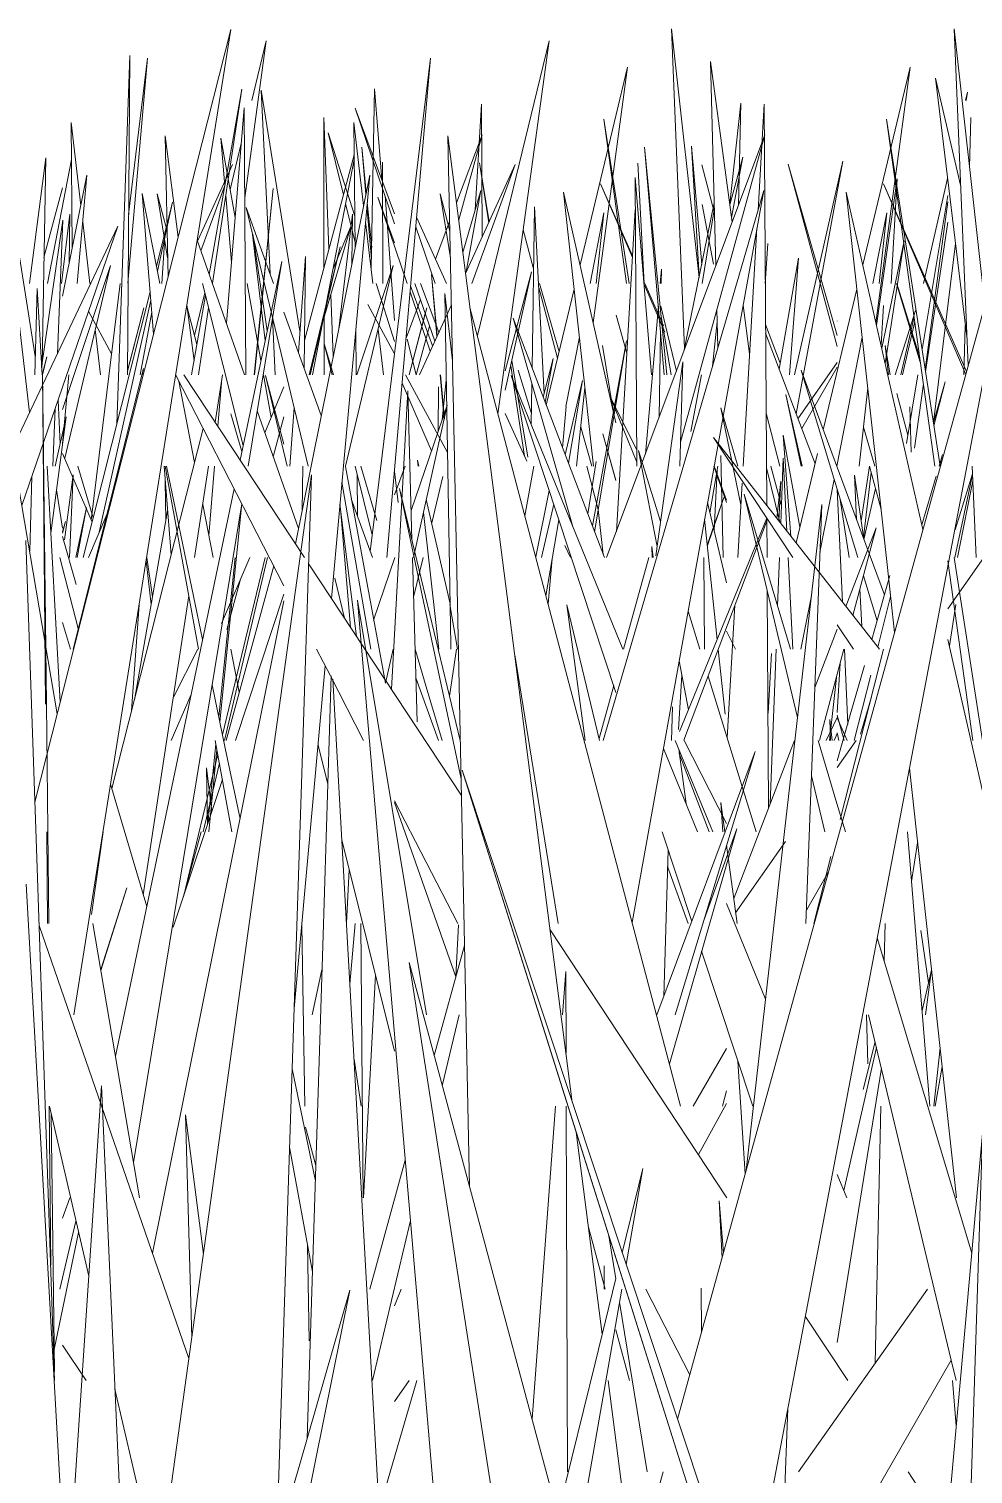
# Model space of a CAD drawing. Header units: millimetres. Extents: x -9575 to 27274, y -4387 to 11354.
# Drawn here: x -6782.2 to -6753.72, y 3072 to 3115.61 of the extents above; entities that cross this region are included whole.
import ezdxf

# ---------------------------------------------------------------- set-up
doc = ezdxf.new("R2010")
doc.units = ezdxf.units.MM
doc.layers.add('G-IMPT', color=8, linetype='Continuous', lineweight=9)

# ---------------------------------------------------------------- blocks, each defined once
blk = doc.blocks.new('Grass Array - 25_dwg-439225-North')
at = {"layer": 'G-IMPT'}
for p, q in [((-6779.547, 3103.684), (-6779.159, 3114.804)), ((-6779.231, 3105.172), (-6779.159, 3114.804)), ((-6761.479, 3108.465), (-6761.636, 3114.624)), ((-6760.989, 3109.775), (-6761.636, 3114.624)), ((-6774.919, 3108.214), (-6775.195, 3113.761)), ((-6774.023, 3106.488), (-6775.195, 3113.761)), ((-6771.775, 3113.802), (-6771.871, 3108.388)), ((-6771.775, 3113.802), (-6771.554, 3111.061)), ((-6771.554, 3111.061), (-6771.775, 3113.802)), ((-6754.856, 3114.119), (-6753.902, 3106.24)), ((-6754.856, 3114.119), (-6754.093, 3110.856)), ((-6754.093, 3110.856), (-6754.856, 3114.119)), ((-6776.244, 3106.734), (-6775.705, 3113.231)), ((-6775.658, 3105.172), (-6775.705, 3113.231)), ((-6773.299, 3108.405), (-6773.308, 3112.94)), ((-6773.148, 3108.97), (-6773.308, 3112.94)), ((-6771.168, 3109.727), (-6772.36, 3113.221)), ((-6771.168, 3110.027), (-6772.36, 3113.221)), ((-6753.825, 3111.433), (-6753.785, 3112.934)), ((-6772.369, 3109.956), (-6773.171, 3112.478)), ((-6772.711, 3110.6), (-6773.171, 3112.478)), ((-6775.979, 3109.922), (-6776.409, 3112.309)), ((-6776.287, 3110.872), (-6776.409, 3112.309)), ((-6782.181, 3107.931), (-6781.694, 3111.723)), ((-6781.804, 3105.475), (-6781.694, 3111.723)), ((-6771.52, 3107.931), (-6771.533, 3111.589)), ((-6768.331, 3109.757), (-6768.611, 3111.573)), ((-6768.318, 3109.787), (-6768.611, 3111.573)), ((-6763.827, 3111.557), (-6763.637, 3107.931)), ((-6759.106, 3105.172), (-6757.645, 3111.621)), ((-6759.056, 3103.993), (-6757.645, 3111.621)), ((-6761.519, 3110.049), (-6761.897, 3111.512)), ((-6776.091, 3108.574), (-6776.262, 3110.582)), ((-6772.362, 3109.176), (-6772.645, 3110.329)), ((-6771.673, 3110.531), (-6770.791, 3107.931)), ((-6771.673, 3110.531), (-6771.168, 3109.156)), ((-6771.168, 3106.815), (-6771.455, 3110.568)), ((-6767.021, 3105.372), (-6766.944, 3110.236)), ((-6766.661, 3104.599), (-6766.944, 3110.236)), ((-6762.429, 3105.922), (-6761.527, 3110.361)), ((-6769.606, 3107.931), (-6770.508, 3109.926)), ((-6763.909, 3110.154), (-6764.479, 3100.438)), ((-6761.886, 3107.931), (-6761.523, 3110.215)), ((-6775.074, 3106.205), (-6775.467, 3109.485)), ((-6775.012, 3106.502), (-6775.449, 3109.411)), ((-6769.944, 3107.931), (-6770.533, 3109.639)), ((-6756.473, 3105.976), (-6755.799, 3109.217)), ((-6756.368, 3105.51), (-6755.799, 3109.217)), ((-6754.915, 3103.731), (-6754.252, 3109.13)), ((-6758.988, 3108.696), (-6759.567, 3105.346)), ((-6759.567, 3105.346), (-6758.988, 3108.696)), ((-6758.988, 3108.696), (-6759.259, 3105.172)), ((-6769.888, 3106.34), (-6770.052, 3108.195)), ((-6769.891, 3106.335), (-6770.052, 3108.195)), ((-6767.83, 3104.71), (-6767.041, 3108.281)), ((-6767.83, 3105.291), (-6767.041, 3108.281)), ((-6775.201, 3105.6), (-6775.621, 3107.931)), ((-6771.168, 3106.177), (-6771.725, 3107.931)), ((-6770.703, 3107.673), (-6770.096, 3105.883)), ((-6770.688, 3107.853), (-6770.023, 3106.045)), ((-6769.959, 3106.185), (-6770.555, 3107.931)), ((-6769.835, 3106.457), (-6770.385, 3107.931)), ((-6773.017, 3105.739), (-6773.092, 3107.598)), ((-6763.134, 3107.246), (-6762.668, 3105.281)), ((-6760.459, 3105.808), (-6760.655, 3107.277)), ((-6774.768, 3105.172), (-6774.854, 3106.899)), ((-6773.293, 3105.172), (-6773.296, 3106.911)), ((-6764.163, 3105.827), (-6764.483, 3106.976)), ((-6763.125, 3106.93), (-6762.83, 3105.172)), ((-6761.415, 3105.996), (-6761.445, 3107.154)), ((-6757.815, 3106.793), (-6757.817, 3106.796)), ((-6757.815, 3106.794), (-6757.817, 3106.796)), ((-6758.487, 3102.486), (-6759.976, 3106.428)), ((-6753.993, 3105.172), (-6753.953, 3106.66)), ((-6770.514, 3105.172), (-6770.785, 3106.25)), ((-6770.517, 3105.172), (-6770.785, 3106.25)), ((-6765.204, 3100.615), (-6764.175, 3106.195)), ((-6765.136, 3100.437), (-6764.175, 3106.195)), ((-6767.246, 3102.712), (-6767.667, 3105.446)), ((-6767.151, 3102.684), (-6767.631, 3105.608)), ((-6776.502, 3103.617), (-6776.384, 3105.046)), ((-6774.891, 3103.88), (-6775.124, 3105.172)), ((-6769.672, 3103.823), (-6769.79, 3105.172)), ((-6769.668, 3103.842), (-6769.785, 3105.172)), ((-6769.734, 3103.805), (-6769.609, 3105.02)), ((-6769.849, 3104.805), (-6769.854, 3103.455)), ((-6767.048, 3103.669), (-6767.029, 3104.896)), ((-6758.9, 3102.413), (-6759.372, 3104.576)), ((-6758.879, 3102.413), (-6759.372, 3104.576)), ((-6781.262, 3103.076), (-6781.322, 3104.404)), ((-6766.104, 3102.97), (-6765.989, 3104.211)), ((-6763.864, 3102.534), (-6764.642, 3104.471)), ((-6763.866, 3102.905), (-6764.642, 3104.471)), ((-6755.625, 3104.21), (-6755.584, 3102.842)), ((-6767.181, 3102.568), (-6767.83, 3104.002)), ((-6759.548, 3102.413), (-6759.961, 3104.01)), ((-6764.491, 3101.988), (-6764.886, 3103.39)), ((-6764.491, 3101.98), (-6764.886, 3103.39)), ((-6780.291, 3100.725), (-6781.184, 3102.8)), ((-6776.775, 3100.319), (-6776.602, 3102.413)), ((-6765.09, 3102.553), (-6765.343, 3100.979)), ((-6761.655, 3101.008), (-6761.417, 3102.413)), ((-6761.153, 3101.321), (-6761.54, 3102.413)), ((-6761.153, 3101.389), (-6761.528, 3102.413)), ((-6761.332, 3102.739), (-6761.253, 3099.654)), ((-6759.502, 3101.217), (-6759.821, 3102.413)), ((-6757.096, 3100.768), (-6756.843, 3102.411)), ((-6761.53, 3100.48), (-6761.44, 3102.279)), ((-6759.552, 3100.729), (-6759.95, 3102.366)), ((-6754.257, 3100.49), (-6753.734, 3102.182)), ((-6766.913, 3099.681), (-6766.505, 3101.679)), ((-6761.728, 3101.314), (-6761.153, 3098.894)), ((-6766.031, 3100.024), (-6765.863, 3099.654)), ((-6778.473, 3098.467), (-6778.638, 3099.654)), ((-6766.538, 3098.261), (-6766.413, 3099.619)), ((-6760.887, 3096.895), (-6761.153, 3097.433)), ((-6757.726, 3096.472), (-6757.815, 3094.978)), ((-6757.612, 3094.136), (-6757.815, 3094.9))]:
    blk.add_line(p, q, dxfattribs=at)
blk = doc.blocks.new('Grass Array - 25_dwg-V17-North')
at = {"layer": 'G-IMPT'}
for p in [(-6769.918, 3106.679), (-6769.921, 3106.687)]:
    blk.add_line(p, (-6770.052, 3108.195), dxfattribs=at)
blk = doc.blocks.new('Grass Array - Grass Array-440235-North')
for name in ['Grass Array - 25_dwg-439225-North', 'Grass Array - 25_dwg-V17-North']:
    blk.add_blockref(name, (0, 0))
blk = doc.blocks.new('Grass Array - 25_dwg-V28-North')
at = {"layer": 'G-IMPT'}
for p, q in [((-6775.408, 3105.172), (-6775.197, 3107.226)), ((-6775.393, 3105.172), (-6775.191, 3107.18)), ((-6770.733, 3105.172), (-6770.244, 3107.02)), ((-6770.729, 3105.172), (-6770.244, 3107.019))]:
    blk.add_line(p, q, dxfattribs=at)
blk = doc.blocks.new('Grass Array - 25_dwg-V32-North')
at = {"layer": 'G-IMPT'}
for p, q in [((-6775.055, 3108.592), (-6774.829, 3110.79)), ((-6775.051, 3108.579), (-6774.829, 3110.79)), ((-6775.408, 3105.172), (-6775.124, 3107.931)), ((-6775.393, 3105.172), (-6775.116, 3107.931)), ((-6770.733, 3105.172), (-6770.199, 3107.189)), ((-6770.729, 3105.172), (-6770.199, 3107.189))]:
    blk.add_line(p, q, dxfattribs=at)
blk = doc.blocks.new('Grass Array - 25_dwg-V36-North')
at = {"layer": 'G-IMPT'}
for p, q in [((-6775.055, 3108.592), (-6774.829, 3110.79)), ((-6775.051, 3108.579), (-6774.829, 3110.79)), ((-6775.408, 3105.172), (-6775.124, 3107.931)), ((-6775.393, 3105.172), (-6775.116, 3107.931)), ((-6770.733, 3105.172), (-6770.199, 3107.189)), ((-6770.729, 3105.172), (-6770.199, 3107.189)), ((-6761.736, 3100.03), (-6761.236, 3101.467)), ((-6761.735, 3100.017), (-6761.236, 3101.467))]:
    blk.add_line(p, q, dxfattribs=at)
blk = doc.blocks.new('Grass Array - Grass Array-440908-North')
for name in ['Grass Array - 25_dwg-V32-North', 'Grass Array - 25_dwg-V36-North', 'Grass Array - 25_dwg-V36-North', 'Grass Array - 25_dwg-V28-North']:
    blk.add_blockref(name, (0, 0))
blk = doc.blocks.new('Grass Array - 25_dwg-V38-North')
at = {"layer": 'G-IMPT'}
for p in [(-6779.231, 3105.281), (-6779.23, 3105.295)]:
    blk.add_line(p, (-6778.729, 3107.189), dxfattribs=at)
blk = doc.blocks.new('Grass Array - 25_dwg-V42-North')
at = {"layer": 'G-IMPT'}
for p, q in [((-6762.421, 3105.962), (-6762.82, 3115.61)), ((-6761.985, 3108.106), (-6762.82, 3115.61)), ((-6775.689, 3110.514), (-6775.041, 3115.249)), ((-6775.479, 3113.449), (-6775.041, 3115.249)), ((-6779.211, 3107.936), (-6778.621, 3114.73)), ((-6779.195, 3110.007), (-6778.621, 3114.73)), ((-6764.144, 3114.454), (-6765.575, 3108.493)), ((-6765.575, 3108.493), (-6764.144, 3114.454)), ((-6764.144, 3114.454), (-6765.178, 3106.743)), ((-6768.736, 3110.144), (-6768.55, 3113.334)), ((-6768.525, 3109.333), (-6768.55, 3113.334)), ((-6760.724, 3113.373), (-6761.052, 3110.328)), ((-6760.724, 3113.373), (-6760.798, 3110.284)), ((-6753.951, 3113.449), (-6753.892, 3113.705)), ((-6753.93, 3113.449), (-6753.892, 3113.705)), ((-6764.093, 3107.931), (-6764.857, 3112.884)), ((-6764.169, 3107.931), (-6764.857, 3112.884)), ((-6780.925, 3112.783), (-6780.891, 3109.001)), ((-6780.925, 3112.783), (-6780.633, 3110.279)), ((-6769.301, 3110.358), (-6768.532, 3112.416)), ((-6769.236, 3109.85), (-6768.532, 3112.416)), ((-6778.004, 3108.116), (-6778.092, 3112.385)), ((-6777.698, 3109.324), (-6778.092, 3112.385)), ((-6776.132, 3110.767), (-6775.795, 3112.153)), ((-6772.023, 3110.676), (-6772.157, 3112.037)), ((-6772.035, 3110.62), (-6772.157, 3112.037)), ((-6761.977, 3108.147), (-6762.209, 3112.067)), ((-6761.904, 3108.505), (-6762.209, 3112.067)), ((-6781.639, 3107.931), (-6780.915, 3111.67)), ((-6761.059, 3110.302), (-6760.664, 3111.737)), ((-6761.008, 3109.923), (-6760.664, 3111.737)), ((-6781.184, 3107.545), (-6780.448, 3111.199)), ((-6780.744, 3107.931), (-6780.448, 3111.199)), ((-6777.111, 3109.208), (-6776.058, 3111.519)), ((-6781.747, 3108.711), (-6781.184, 3110.814)), ((-6777.009, 3108.916), (-6776.288, 3110.889)), ((-6769.109, 3108.865), (-6768.563, 3110.738)), ((-6769.006, 3108.277), (-6768.563, 3110.738)), ((-6765.167, 3102.413), (-6766.074, 3110.688)), ((-6764.491, 3103.722), (-6766.074, 3110.688)), ((-6763.993, 3108.712), (-6764.953, 3110.934)), ((-6763.991, 3108.762), (-6764.953, 3110.934)), ((-6756.628, 3106.657), (-6756.012, 3111.083)), ((-6756.192, 3107.931), (-6756.012, 3111.083)), ((-6755.215, 3107.931), (-6754.49, 3111.094)), ((-6778.016, 3108.703), (-6778.329, 3110.634)), ((-6778.033, 3109.51), (-6778.329, 3110.634)), ((-6771.866, 3108.668), (-6772.003, 3110.258)), ((-6771.86, 3109.012), (-6771.993, 3110.369)), ((-6761.552, 3108.515), (-6761.895, 3110.314)), ((-6755.255, 3105.939), (-6754.477, 3110.583)), ((-6755.161, 3105.328), (-6754.477, 3110.39)), ((-6781.219, 3107.931), (-6780.97, 3110.02)), ((-6780.986, 3108.525), (-6780.97, 3110.02)), ((-6769.936, 3108.66), (-6769.509, 3109.801)), ((-6765.274, 3107.931), (-6764.855, 3110.061)), ((-6765.086, 3107.931), (-6764.855, 3110.061)), ((-6780.576, 3109.787), (-6780.36, 3107.931)), ((-6766.974, 3108.368), (-6767.291, 3109.549)), ((-6755.151, 3105.261), (-6754.477, 3109.778)), ((-6759.986, 3107.931), (-6759.912, 3109.137)), ((-6781.184, 3104.125), (-6779.739, 3108.473)), ((-6781.121, 3102.654), (-6779.739, 3108.473)), ((-6780.078, 3102.75), (-6779.448, 3107.931)), ((-6777.203, 3106.362), (-6776.891, 3107.646)), ((-6766.251, 3105.677), (-6766.822, 3107.802)), ((-6766.205, 3105.869), (-6766.794, 3107.931)), ((-6765.752, 3107.755), (-6766.593, 3104.251)), ((-6766.593, 3104.251), (-6765.752, 3107.755)), ((-6763.021, 3106.46), (-6763.634, 3107.88)), ((-6763.057, 3106.654), (-6763.623, 3107.931)), ((-6755.319, 3105.558), (-6756.029, 3107.931)), ((-6755.328, 3105.689), (-6756.021, 3107.931)), ((-6779.231, 3105.281), (-6778.729, 3107.189)), ((-6779.23, 3105.295), (-6778.729, 3107.189)), ((-6777.218, 3105.59), (-6777.435, 3107.279)), ((-6777.13, 3106.085), (-6777.425, 3107.204)), ((-6770.824, 3106.282), (-6770.389, 3107.446)), ((-6756.421, 3107.265), (-6756.496, 3106.077)), ((-6756.496, 3106.077), (-6756.421, 3107.265)), ((-6779.706, 3105.805), (-6780.4, 3107.092)), ((-6761.435, 3106.771), (-6761.58, 3105.433)), ((-6756.071, 3105.172), (-6755.459, 3107.11)), ((-6755.894, 3105.172), (-6755.5, 3106.926)), ((-6755.847, 3105.172), (-6755.479, 3106.778)), ((-6780.198, 3106.541), (-6780.038, 3105.172)), ((-6770.519, 3105.172), (-6770.115, 3106.643)), ((-6766.005, 3104.211), (-6765.593, 3106.307)), ((-6759.537, 3105.522), (-6759.978, 3106.692)), ((-6764.576, 3104.096), (-6764.9, 3106.06)), ((-6759.002, 3103.848), (-6757.815, 3105.548)), ((-6781.184, 3103.084), (-6780.994, 3105.172)), ((-6767.043, 3104.009), (-6767.437, 3105.308)), ((-6762.237, 3103.46), (-6761.911, 3105.172)), ((-6758.888, 3103.548), (-6757.815, 3105.405)), ((-6755.731, 3103.102), (-6755.384, 3105.172)), ((-6765.682, 3102.413), (-6765.426, 3104.78)), ((-6755.689, 3103.352), (-6756.021, 3104.606)), ((-6755.481, 3102.959), (-6755.219, 3104.902)), ((-6765.216, 3102.413), (-6765.554, 3103.595)), ((-6780.722, 3102.413), (-6780.259, 3100.854)), ((-6780.078, 3102.75), (-6780.317, 3100.786)), ((-6765.024, 3101.108), (-6765.374, 3102.413)), ((-6778.066, 3100.776), (-6778.087, 3101.967)), ((-6757.022, 3100.261), (-6756.794, 3102.226)), ((-6757.011, 3100.201), (-6756.664, 3101.745)), ((-6764.875, 3099.754), (-6765.024, 3101.11)), ((-6778.665, 3099.563), (-6778.514, 3098.237)), ((-6757.815, 3094.822), (-6757.512, 3094.136))]:
    blk.add_line(p, q, dxfattribs=at)
blk = doc.blocks.new('Grass Array - Grass Array-V47-North')
for name in ['Grass Array - 25_dwg-V42-North', 'Grass Array - 25_dwg-V38-North', 'Grass Array - 25_dwg-V38-North', 'Grass Array - 25_dwg-V38-North']:
    blk.add_blockref(name, (0, 0))
blk = doc.blocks.new('Grass Array - 25_dwg-V49-North')
at = {"layer": 'G-IMPT'}
for p, q in [((-6782.02, 3092.277), (-6776.111, 3115.587)), ((-6778.046, 3103.442), (-6776.111, 3115.587)), ((-6753.869, 3105.442), (-6754.29, 3115.61)), ((-6753.436, 3107.931), (-6754.29, 3115.61)), ((-6768.673, 3106.362), (-6766.511, 3115.249)), ((-6768.051, 3103.999), (-6766.511, 3115.249)), ((-6771.548, 3102.75), (-6770.09, 3114.73)), ((-6771.4, 3099.654), (-6770.09, 3114.73)), ((-6783.396, 3114.471), (-6782.179, 3104.03)), ((-6783.396, 3114.471), (-6782.008, 3105.73)), ((-6755.614, 3114.454), (-6757.045, 3108.493)), ((-6757.045, 3108.493), (-6755.614, 3114.454)), ((-6755.614, 3114.454), (-6756.648, 3106.743)), ((-6776.758, 3108.2), (-6775.773, 3113.79)), ((-6776.666, 3107.937), (-6775.773, 3113.79)), ((-6760.206, 3110.144), (-6760.02, 3113.334)), ((-6759.943, 3101.227), (-6760.02, 3113.334)), ((-6754.712, 3102.413), (-6756.327, 3112.884)), ((-6754.873, 3102.413), (-6756.327, 3112.884)), ((-6772.395, 3112.783), (-6772.361, 3109.001)), ((-6772.395, 3112.783), (-6772.103, 3110.279)), ((-6764.772, 3099.654), (-6760.002, 3112.416)), ((-6762.545, 3103.144), (-6760.002, 3112.416)), ((-6768.91, 3080.677), (-6769.562, 3112.385)), ((-6768.095, 3100.985), (-6769.562, 3112.385)), ((-6762.952, 3105.172), (-6763.627, 3112.037)), ((-6763.034, 3105.172), (-6763.627, 3112.037)), ((-6773.887, 3106.208), (-6772.386, 3111.813)), ((-6773.644, 3105.172), (-6772.385, 3111.67)), ((-6762.633, 3073.653), (-6752.134, 3111.737)), ((-6754.308, 3100.295), (-6752.134, 3111.737)), ((-6774.16, 3100.067), (-6771.918, 3111.199)), ((-6773.076, 3098.425), (-6771.918, 3111.199)), ((-6769.027, 3108.229), (-6767.528, 3111.519)), ((-6768.839, 3107.931), (-6767.528, 3111.519)), ((-6763.422, 3105.172), (-6763.915, 3111.124)), ((-6763.863, 3102.413), (-6763.915, 3111.124)), ((-6757.815, 3106.362), (-6759.293, 3111.529)), ((-6757.815, 3106.029), (-6759.293, 3111.529)), ((-6775.408, 3105.172), (-6774.829, 3110.79)), ((-6775.393, 3105.172), (-6774.829, 3110.79)), ((-6764.005, 3088.649), (-6760.033, 3110.738)), ((-6763.247, 3099.712), (-6760.033, 3110.738)), ((-6756.311, 3099.446), (-6757.543, 3110.688)), ((-6755.23, 3100.504), (-6757.543, 3110.688)), ((-6753.94, 3105.184), (-6756.423, 3110.934)), ((-6753.915, 3105.274), (-6756.423, 3110.934)), ((-6778.441, 3106.395), (-6778.78, 3110.645)), ((-6778.253, 3107.931), (-6778.78, 3110.645)), ((-6778.352, 3108.44), (-6777.864, 3110.382)), ((-6778.326, 3108.304), (-6777.864, 3110.382)), ((-6769.486, 3108.703), (-6769.799, 3110.634)), ((-6769.503, 3109.51), (-6769.799, 3110.634)), ((-6781.817, 3105.39), (-6781.177, 3109.839)), ((-6781.34, 3105.807), (-6781.177, 3109.839)), ((-6773.776, 3102.413), (-6775.643, 3110.224)), ((-6774.817, 3107.931), (-6775.643, 3110.224)), ((-6772.852, 3106.563), (-6772.44, 3110.02)), ((-6772.456, 3108.525), (-6772.44, 3110.02)), ((-6756.744, 3107.931), (-6756.325, 3110.061)), ((-6756.555, 3107.931), (-6756.325, 3110.061)), ((-6782.771, 3102.777), (-6779.519, 3109.662)), ((-6782.41, 3101.23), (-6779.519, 3109.662)), ((-6773.327, 3106.807), (-6772.486, 3109.648)), ((-6773.029, 3108.345), (-6772.486, 3109.648)), ((-6772.046, 3109.787), (-6771.83, 3107.931)), ((-6760.657, 3102.413), (-6760.238, 3109.598)), ((-6778.192, 3107.931), (-6778.105, 3109.163)), ((-6775.696, 3105.172), (-6777.122, 3109.239)), ((-6773.743, 3105.172), (-6772.812, 3109.031)), ((-6773.715, 3105.172), (-6772.812, 3109.031)), ((-6775.829, 3102.597), (-6774.575, 3108.593)), ((-6775.591, 3102.413), (-6774.575, 3108.593)), ((-6774.071, 3105.859), (-6773.854, 3108.739)), ((-6773.898, 3105.381), (-6773.854, 3108.739)), ((-6772.648, 3102.413), (-6771.209, 3108.473)), ((-6772.306, 3105.172), (-6771.209, 3108.473)), ((-6763.153, 3107.931), (-6763.115, 3108.357)), ((-6763.123, 3107.931), (-6763.115, 3108.357)), ((-6781.95, 3107.781), (-6782.024, 3105.172)), ((-6781.95, 3107.781), (-6781.804, 3105.172)), ((-6780.56, 3099.654), (-6778.543, 3107.679)), ((-6775.737, 3103.035), (-6776.962, 3107.931)), ((-6769.471, 3097.012), (-6769.654, 3107.623)), ((-6769.422, 3105.589), (-6769.654, 3107.623)), ((-6757.222, 3107.755), (-6758.24, 3103.512)), ((-6758.24, 3103.512), (-6757.222, 3107.755)), ((-6780.078, 3100.422), (-6778.523, 3107.42)), ((-6777.291, 3105.172), (-6776.87, 3107.563)), ((-6777.088, 3105.172), (-6776.779, 3107.197)), ((-6771.176, 3105.805), (-6771.976, 3107.29)), ((-6770.733, 3105.172), (-6770.199, 3107.189)), ((-6770.729, 3105.172), (-6770.199, 3107.189)), ((-6770.42, 3105.172), (-6769.457, 3107.286)), ((-6762.543, 3083.1), (-6768.895, 3107.204)), ((-6763.605, 3102.775), (-6763.213, 3107.246)), ((-6778.843, 3105.172), (-6778.494, 3107.06)), ((-6773.38, 3103.941), (-6774.506, 3107.066)), ((-6765.804, 3100.62), (-6767.596, 3106.877)), ((-6764.837, 3099.654), (-6767.596, 3106.877)), ((-6772.338, 3106.563), (-6772.326, 3105.172)), ((-6771.668, 3106.541), (-6771.508, 3105.172)), ((-6763.192, 3103.88), (-6763.147, 3106.487)), ((-6757.829, 3102.413), (-6757.063, 3106.307)), ((-6773.289, 3106.106), (-6773.054, 3105.172)), ((-6773.289, 3106.106), (-6773.011, 3105.172)), ((-6756.223, 3105.172), (-6756.37, 3106.06)), ((-6756.272, 3105.172), (-6756.37, 3106.06)), ((-6781.799, 3105.172), (-6781.664, 3105.712)), ((-6781.786, 3105.172), (-6781.664, 3105.712)), ((-6766.687, 3104.497), (-6766.389, 3105.664)), ((-6766.626, 3104.338), (-6766.389, 3105.664)), ((-6763.292, 3099.712), (-6762.472, 3105.56)), ((-6762.567, 3102.413), (-6762.472, 3105.56)), ((-6781.699, 3095.231), (-6781.791, 3105.256)), ((-6781.672, 3095.231), (-6781.791, 3105.256)), ((-6780.867, 3096.895), (-6778.748, 3105.365)), ((-6778.788, 3105.172), (-6778.748, 3105.365)), ((-6774.506, 3098.807), (-6777.772, 3105.161)), ((-6773.887, 3099.654), (-6777.528, 3105.172)), ((-6776.582, 3103.738), (-6776.364, 3105.172)), ((-6774.407, 3102.413), (-6775.065, 3105.148)), ((-6774.506, 3103.076), (-6775.065, 3105.148)), ((-6769.571, 3102.824), (-6770.836, 3105.172)), ((-6767.654, 3105.155), (-6764.491, 3095.589)), ((-6767.654, 3105.155), (-6764.285, 3096.895)), ((-6764.285, 3096.895), (-6767.654, 3105.155)), ((-6766.023, 3102.759), (-6765.505, 3105.004)), ((-6765.926, 3102.506), (-6765.505, 3105.004)), ((-6756.392, 3098.532), (-6758.907, 3105.308)), ((-6757.191, 3099.654), (-6758.907, 3105.308)), ((-6777.203, 3102.524), (-6777.681, 3104.983)), ((-6775.082, 3103.423), (-6774.506, 3104.805)), ((-6770.769, 3104.691), (-6771.266, 3095.682)), ((-6770.051, 3102.882), (-6770.942, 3104.923)), ((-6770.769, 3104.691), (-6770.644, 3100.187)), ((-6757.152, 3102.413), (-6756.896, 3104.78)), ((-6754.915, 3103.73), (-6754.564, 3104.963)), ((-6754.9, 3103.637), (-6754.564, 3104.963)), ((-6782.962, 3104.478), (-6781.343, 3094.944)), ((-6781.477, 3102.413), (-6781.406, 3104.158)), ((-6774.33, 3102.413), (-6774.197, 3104.174)), ((-6770.669, 3101.08), (-6769.579, 3104.256)), ((-6770.603, 3099.654), (-6769.579, 3104.256)), ((-6760.725, 3101.248), (-6761.326, 3104.176)), ((-6760.819, 3102.413), (-6761.326, 3104.176)), ((-6781.539, 3100.398), (-6781.08, 3103.904)), ((-6781.408, 3102.413), (-6781.08, 3103.904)), ((-6775.773, 3102.862), (-6776.109, 3103.992)), ((-6774.067, 3100.529), (-6775.315, 3104.089)), ((-6774.828, 3102.698), (-6774.506, 3103.9)), ((-6778.046, 3103.442), (-6780.849, 3085.859)), ((-6779.699, 3092.686), (-6776.943, 3103.548)), ((-6759.155, 3099.654), (-6761.551, 3103.276)), ((-6756.545, 3096.895), (-6761.551, 3103.276)), ((-6759.213, 3100.297), (-6759.449, 3103.348)), ((-6758.945, 3100.577), (-6759.449, 3103.348)), ((-6756.686, 3102.413), (-6757.024, 3103.595)), ((-6763.252, 3099.995), (-6763.81, 3102.89)), ((-6763.147, 3100.742), (-6763.81, 3102.89)), ((-6781.651, 3102.413), (-6781.254, 3095.296)), ((-6777.909, 3099.743), (-6778.122, 3102.413)), ((-6778.092, 3102.413), (-6777.083, 3096.895)), ((-6778.053, 3102.413), (-6776.961, 3097.182)), ((-6777.203, 3099.654), (-6776.784, 3102.413)), ((-6773.955, 3101.082), (-6773.938, 3102.413)), ((-6771.446, 3095.865), (-6772.65, 3102.402)), ((-6772.362, 3102.413), (-6771.841, 3100.34)), ((-6772.192, 3102.413), (-6771.705, 3100.773)), ((-6771.548, 3102.75), (-6771.902, 3099.839)), ((-6771.168, 3101.554), (-6770.854, 3102.413)), ((-6770.481, 3102.597), (-6770.46, 3102.413)), ((-6770.481, 3102.597), (-6770.439, 3102.413)), ((-6770.439, 3102.413), (-6770.481, 3102.597)), ((-6767.238, 3100.917), (-6766.971, 3102.413)), ((-6759.521, 3100.689), (-6759.448, 3102.655)), ((-6759.334, 3100.451), (-6759.448, 3102.655)), ((-6759.059, 3100.1), (-6758.412, 3102.798)), ((-6759.059, 3100.1), (-6758.504, 3102.413)), ((-6756.494, 3101.108), (-6756.844, 3102.413)), ((-6754.746, 3102.413), (-6754.641, 3102.771)), ((-6754.731, 3102.413), (-6754.641, 3102.771)), ((-6753.744, 3102.413), (-6753.63, 3099.654)), ((-6782.111, 3102.103), (-6782.175, 3099.845)), ((-6781.129, 3100.197), (-6780.865, 3102.149)), ((-6780.979, 3099.654), (-6780.865, 3102.149)), ((-6779.946, 3056.935), (-6773.672, 3102.153)), ((-6773.987, 3092.52), (-6773.672, 3102.153)), ((-6772.298, 3102.16), (-6772.287, 3100.907)), ((-6771.168, 3102.249), (-6771.059, 3101.317)), ((-6770.05, 3100.705), (-6769.71, 3102.102)), ((-6759.641, 3100.842), (-6759.516, 3101.964)), ((-6759.582, 3100.767), (-6759.516, 3101.964)), ((-6758.339, 3099.816), (-6757.907, 3102.013)), ((-6757.231, 3100.793), (-6757.297, 3102.143)), ((-6757.014, 3100.208), (-6757.297, 3102.143)), ((-6755.263, 3100.648), (-6754.832, 3102.118)), ((-6754.274, 3099.654), (-6753.733, 3102.15)), ((-6754.193, 3099.654), (-6753.726, 3101.977)), ((-6781.184, 3100.54), (-6781.368, 3101.7)), ((-6779.59, 3084.612), (-6776.01, 3101.733)), ((-6771.884, 3096.895), (-6772.758, 3101.931)), ((-6769.192, 3094.136), (-6771.017, 3101.741)), ((-6769.163, 3092.977), (-6771.017, 3101.741)), ((-6760.687, 3101.903), (-6760.818, 3099.654)), ((-6759.013, 3094.83), (-6760.625, 3101.575)), ((-6759.222, 3096.895), (-6760.625, 3101.575)), ((-6757.662, 3098.319), (-6757.814, 3101.707)), ((-6780.787, 3099.654), (-6780.462, 3101.164)), ((-6780.745, 3099.654), (-6780.462, 3101.164)), ((-6776.646, 3099.654), (-6776.958, 3101.262)), ((-6776.443, 3094.701), (-6775.792, 3101.188)), ((-6776.324, 3097.956), (-6775.777, 3101.28)), ((-6772.317, 3097.276), (-6772.818, 3101.27)), ((-6772.504, 3097.558), (-6772.8, 3101.128)), ((-6771.835, 3099.654), (-6772.475, 3101.43)), ((-6770.212, 3101.414), (-6769.493, 3098.259)), ((-6769.493, 3098.259), (-6770.212, 3101.414)), ((-6766.739, 3099.654), (-6766.368, 3101.264)), ((-6761.736, 3100.03), (-6761.236, 3101.467)), ((-6761.735, 3100.017), (-6761.236, 3101.467)), ((-6759.363, 3091.742), (-6758.285, 3101.259)), ((-6758.76, 3088.618), (-6758.285, 3101.259)), ((-6757.46, 3099.654), (-6757.742, 3101.468)), ((-6781.184, 3100.398), (-6781.096, 3100.744)), ((-6781.184, 3100.434), (-6781.096, 3100.744)), ((-6779.85, 3100.961), (-6780.404, 3099.654)), ((-6780.404, 3099.654), (-6779.85, 3100.961)), ((-6778.015, 3101.067), (-6779.019, 3095.366)), ((-6770.3, 3101.015), (-6769.83, 3096.895)), ((-6768.095, 3100.985), (-6765.808, 3083.22)), ((-6766.602, 3098.501), (-6766.214, 3100.799)), ((-6762.572, 3094.405), (-6759.942, 3100.844)), ((-6762.441, 3094.151), (-6759.921, 3100.812)), ((-6761.818, 3100.811), (-6761.437, 3097.184)), ((-6761.437, 3097.184), (-6761.818, 3100.811)), ((-6759.933, 3099.654), (-6759.941, 3100.842)), ((-6781.184, 3100.297), (-6780.773, 3098.849)), ((-6754.308, 3100.295), (-6760.558, 3067.404)), ((-6757.554, 3098.181), (-6756.642, 3100.555)), ((-6757.344, 3097.913), (-6756.642, 3100.555)), ((-6781.972, 3090.879), (-6782.289, 3100.17)), ((-6763.402, 3099.654), (-6763.41, 3099.986)), ((-6763.366, 3099.654), (-6763.41, 3099.986)), ((-6781.264, 3099.654), (-6780.712, 3097.514)), ((-6775.978, 3099.654), (-6776.474, 3094.847)), ((-6776.387, 3097.665), (-6775.531, 3099.654)), ((-6776.361, 3094.308), (-6775.073, 3099.654)), ((-6776.254, 3094.136), (-6774.816, 3099.411)), ((-6775.304, 3098.377), (-6775.006, 3099.654)), ((-6769.153, 3092.48), (-6773.76, 3099.462)), ((-6771.805, 3097.771), (-6771.159, 3099.654)), ((-6770.63, 3099.654), (-6770.492, 3094.704)), ((-6770.596, 3098.458), (-6770.305, 3099.654)), ((-6763.247, 3099.712), (-6764.873, 3094.136)), ((-6763.503, 3099.654), (-6764.259, 3096.895)), ((-6761.82, 3096.895), (-6761.839, 3099.654)), ((-6759.614, 3098.204), (-6759.56, 3099.654)), ((-6759.151, 3096.895), (-6759.293, 3099.654)), ((-6756.311, 3099.446), (-6756.087, 3097.397)), ((-6754.477, 3098.108), (-6753.399, 3099.654)), ((-6754.477, 3099.56), (-6753.724, 3094.136)), ((-6753.203, 3092.635), (-6754.286, 3099.654)), ((-6775.827, 3098.967), (-6776.225, 3097.483)), ((-6772.969, 3099.036), (-6772.679, 3097.824)), ((-6756.614, 3097.751), (-6757.026, 3099.109)), ((-6756.774, 3097.187), (-6756.227, 3099.113)), ((-6777.715, 3096.282), (-6777.377, 3098.505)), ((-6775.973, 3094.136), (-6774.506, 3098.552)), ((-6759.885, 3092.114), (-6759.927, 3098.652)), ((-6758.597, 3098.504), (-6758.914, 3096.895)), ((-6757.076, 3097.572), (-6757.131, 3098.713)), ((-6756.593, 3096.956), (-6756.206, 3098.483)), ((-6779.103, 3095.038), (-6778.877, 3098.23)), ((-6774.506, 3098.35), (-6778.471, 3078.662)), ((-6775.304, 3098.377), (-6776.296, 3094.136)), ((-6771.523, 3089.394), (-6772.289, 3098.368)), ((-6770.208, 3085.859), (-6772.289, 3098.368)), ((-6769.275, 3096.895), (-6769.506, 3098.236)), ((-6765.416, 3094.136), (-6765.978, 3098.232)), ((-6764.985, 3094.136), (-6765.978, 3098.232)), ((-6761.961, 3096.895), (-6762.316, 3098.044)), ((-6760.902, 3098.218), (-6761.136, 3094.216)), ((-6754.434, 3096.997), (-6754.234, 3098.24)), ((-6780.947, 3096.895), (-6781.184, 3097.694)), ((-6776.324, 3097.956), (-6779.045, 3081.401)), ((-6757.33, 3096.895), (-6757.815, 3097.629)), ((-6758.492, 3095.738), (-6757.815, 3097.5)), ((-6753.158, 3091.377), (-6754.477, 3097.188)), ((-6777.843, 3095.442), (-6777.106, 3096.895)), ((-6775.857, 3095.591), (-6776.11, 3096.895)), ((-6773.107, 3096.087), (-6773.522, 3096.895)), ((-6771.446, 3095.865), (-6771.217, 3096.895)), ((-6770.553, 3096.895), (-6770.245, 3095.858)), ((-6769.297, 3096.895), (-6769.514, 3095.476)), ((-6769.471, 3097.012), (-6769.469, 3096.895)), ((-6767.546, 3096.726), (-6766.233, 3088.618)), ((-6761.406, 3096.887), (-6761.2, 3094.927)), ((-6761.2, 3094.927), (-6761.406, 3096.887)), ((-6759.903, 3094.963), (-6759.804, 3096.759)), ((-6759.837, 3092.239), (-6759.663, 3096.895)), ((-6758.347, 3094.136), (-6757.614, 3096.895)), ((-6757.726, 3091.755), (-6756.418, 3096.895)), ((-6757.496, 3094.619), (-6757.598, 3096.895)), ((-6778.749, 3089.479), (-6777.715, 3096.282)), ((-6774.199, 3086.047), (-6773.261, 3096.387)), ((-6762.302, 3095.065), (-6762.586, 3096.539)), ((-6757.442, 3094.837), (-6756.999, 3096.395)), ((-6773.08, 3096.087), (-6773.337, 3087.942)), ((-6773.107, 3096.087), (-6772.104, 3094.136)), ((-6773.031, 3095.983), (-6771.635, 3070.938)), ((-6769.848, 3094.136), (-6770.529, 3096.028)), ((-6769.733, 3094.136), (-6770.245, 3095.858)), ((-6762.503, 3096.105), (-6762.605, 3094.471)), ((-6762.605, 3094.471), (-6762.503, 3096.105)), ((-6760.822, 3093.198), (-6761.711, 3096.081)), ((-6758.046, 3094.136), (-6757.84, 3096.042)), ((-6757.307, 3094.136), (-6756.808, 3096.106)), ((-6777.905, 3094.136), (-6777.308, 3095.525)), ((-6776.676, 3095.814), (-6776.278, 3093.907)), ((-6764.56, 3095.798), (-6764.999, 3094.197)), ((-6757.114, 3094.329), (-6756.784, 3095.456)), ((-6781.672, 3095.231), (-6781.594, 3088.618)), ((-6762.787, 3095.154), (-6762.817, 3094.136)), ((-6758.152, 3094.136), (-6757.815, 3094.831)), ((-6757.972, 3094.136), (-6758.043, 3094.771)), ((-6758.015, 3094.136), (-6758.043, 3094.771)), ((-6757.442, 3094.837), (-6757.815, 3093.523)), ((-6776.579, 3094.136), (-6776.075, 3091.377)), ((-6761.565, 3091.377), (-6762.705, 3094.136)), ((-6761.153, 3091.637), (-6762.434, 3094.136)), ((-6760.939, 3089.371), (-6759.108, 3094.136)), ((-6757.824, 3092.235), (-6758.394, 3094.136)), ((-6757.91, 3094.136), (-6757.815, 3094.345)), ((-6757.773, 3094.136), (-6757.815, 3094.367)), ((-6757.249, 3094.136), (-6757.815, 3093.325)), ((-6777.54, 3089.421), (-6776.503, 3093.721)), ((-6776.559, 3094.025), (-6776.806, 3091.63)), ((-6776.777, 3091.377), (-6776.528, 3093.857)), ((-6775.831, 3091.768), (-6776.278, 3093.907)), ((-6773.478, 3094), (-6773.183, 3092.824)), ((-6763.257, 3085.859), (-6760.297, 3093.803)), ((-6762.033, 3091.377), (-6763.061, 3093.897)), ((-6762.033, 3091.377), (-6763.061, 3093.897)), ((-6762.701, 3085.859), (-6760.297, 3093.803)), ((-6762.378, 3092.222), (-6762.598, 3093.876)), ((-6761.675, 3091.377), (-6762.581, 3093.749)), ((-6776.455, 3093.457), (-6776.941, 3091.377)), ((-6776.84, 3093.316), (-6776.685, 3091.994)), ((-6776.84, 3093.316), (-6776.811, 3091.615)), ((-6776.811, 3091.615), (-6776.84, 3093.316)), ((-6769.135, 3093.244), (-6754.454, 3049.012)), ((-6769.135, 3093.244), (-6766.517, 3084.934)), ((-6754.878, 3048), (-6769.135, 3093.244)), ((-6755.638, 3093.299), (-6754.217, 3080.341)), ((-6779.739, 3092.821), (-6778.645, 3089.13)), ((-6777.844, 3088.506), (-6776.364, 3092.96)), ((-6760.822, 3093.198), (-6760.26, 3091.377)), ((-6758.188, 3091.377), (-6758.593, 3093.069)), ((-6773.987, 3092.52), (-6775.107, 3058.27)), ((-6771.168, 3092.316), (-6769.266, 3088.618)), ((-6769.321, 3087.003), (-6771.168, 3092.265)), ((-6761.323, 3092.269), (-6761.265, 3091.377)), ((-6761.323, 3092.269), (-6761.205, 3091.377)), ((-6761.205, 3091.377), (-6761.323, 3092.269)), ((-6757.824, 3092.235), (-6757.567, 3091.377)), ((-6759.363, 3091.742), (-6760.562, 3081.166)), ((-6781.638, 3088.618), (-6781.663, 3091.377)), ((-6779.962, 3091.377), (-6780.315, 3088.887)), ((-6777.005, 3091.377), (-6777.533, 3089.441)), ((-6772.761, 3091.135), (-6771.168, 3084.766)), ((-6763.099, 3091.377), (-6762.206, 3088.679)), ((-6762.88, 3084.377), (-6760.849, 3091.474)), ((-6761.831, 3088.735), (-6760.849, 3091.474)), ((-6759.377, 3091.087), (-6760.881, 3088.932)), ((-6755.466, 3088.525), (-6755.701, 3091.377)), ((-6755.578, 3089.885), (-6755.391, 3091.049)), ((-6781.972, 3090.879), (-6781.424, 3074.823)), ((-6762.917, 3090.829), (-6763.051, 3086.411)), ((-6761.152, 3090.979), (-6760.839, 3088.618)), ((-6760.839, 3088.618), (-6761.152, 3090.979)), ((-6758.011, 3090.634), (-6758.524, 3088.618)), ((-6772.539, 3090.247), (-6772.621, 3088.624)), ((-6762.932, 3090.334), (-6762.314, 3088.618)), ((-6758.745, 3089.019), (-6758.078, 3090.173)), ((-6781.864, 3082.336), (-6782.285, 3089.802)), ((-6780.033, 3087.223), (-6779.244, 3089.692)), ((-6780.028, 3087.194), (-6779.244, 3089.692)), ((-6771.523, 3089.394), (-6768.394, 3052.752)), ((-6759.976, 3086.335), (-6761.153, 3089.221)), ((-6759.976, 3086.335), (-6761.153, 3089.221)), ((-6777.372, 3075.486), (-6781.893, 3088.553)), ((-6780.27, 3088.618), (-6778.865, 3080.341)), ((-6773.97, 3088.566), (-6773.872, 3083.1)), ((-6772.518, 3086.781), (-6772.359, 3088.618)), ((-6772.145, 3083.682), (-6772.187, 3088.618)), ((-6769.326, 3087.016), (-6769.245, 3088.577)), ((-6769.326, 3087.016), (-6769.245, 3088.577)), ((-6761.143, 3080.341), (-6766.478, 3088.427)), ((-6756.4, 3087.488), (-6756.375, 3088.618)), ((-6755.021, 3083.1), (-6755.466, 3088.525)), ((-6756.609, 3088.185), (-6753.756, 3078.671)), ((-6755.06, 3086.825), (-6755.291, 3088.402)), ((-6773.807, 3073.084), (-6773.337, 3087.942)), ((-6769.976, 3084.63), (-6769.06, 3087.952)), ((-6761.907, 3087.775), (-6760.362, 3083.1)), ((-6773.36, 3087.212), (-6773.66, 3085.859)), ((-6764.563, 3048), (-6770.732, 3087.437)), ((-6768.85, 3080.453), (-6770.732, 3087.437)), ((-6766.106, 3085.859), (-6766.008, 3087.165)), ((-6765.998, 3084.698), (-6766.008, 3087.165)), ((-6755.258, 3085.993), (-6754.98, 3087.165)), ((-6754.972, 3087.225), (-6755.15, 3085.859)), ((-6771.741, 3087.058), (-6772.111, 3080.341)), ((-6769.73, 3083.72), (-6769.224, 3085.859)), ((-6756.931, 3085.859), (-6756.898, 3084.381)), ((-6754.381, 3075.441), (-6756.87, 3085.859)), ((-6757.036, 3083.601), (-6756.676, 3085.048)), ((-6772.173, 3083.1), (-6772.392, 3084.521)), ((-6754.878, 3048), (-6766.517, 3084.934)), ((-6762.161, 3083.1), (-6761.153, 3084.846)), ((-6756.634, 3084.873), (-6757.617, 3080.553)), ((-6754.901, 3083.1), (-6754.713, 3084.86)), ((-6773.56, 3080.886), (-6774.258, 3084.23)), ((-6760.813, 3084.464), (-6760.59, 3081.063)), ((-6756.485, 3084.247), (-6757.815, 3075.974)), ((-6754.652, 3084.303), (-6754.858, 3083.1)), ((-6780.011, 3083.72), (-6780.971, 3069.306)), ((-6780.011, 3083.72), (-6779.731, 3077.389)), ((-6779.13, 3063.788), (-6780.011, 3083.72)), ((-6772.145, 3083.682), (-6772.117, 3080.341)), ((-6761.153, 3083.569), (-6761.278, 3083.1)), ((-6781.543, 3078.308), (-6781.587, 3083.1)), ((-6781.582, 3083.1), (-6780.394, 3077.969)), ((-6781.525, 3082.856), (-6781.433, 3075.093)), ((-6777.285, 3076.114), (-6777.479, 3082.844)), ((-6777.479, 3082.844), (-6776.934, 3078.64)), ((-6767.021, 3073.668), (-6766.313, 3083.1)), ((-6765.981, 3080.102), (-6765.992, 3083.1)), ((-6761.999, 3081.64), (-6761.153, 3083.183)), ((-6756.675, 3075.343), (-6756.5, 3083.1)), ((-6781.864, 3082.336), (-6779.927, 3048)), ((-6773.547, 3081.316), (-6773.86, 3082.468)), ((-6765.692, 3082.317), (-6764.907, 3076.219)), ((-6753.43, 3082.278), (-6755.603, 3058.27)), ((-6754.488, 3049.993), (-6753.43, 3082.278)), ((-6774.336, 3081.861), (-6773.648, 3078.1)), ((-6771.919, 3077.582), (-6770.846, 3081.471)), ((-6764.301, 3078.68), (-6763.676, 3081.222)), ((-6764.183, 3078.324), (-6763.676, 3081.222)), ((-6757.531, 3080.341), (-6757.815, 3081.039)), ((-6757.531, 3080.341), (-6757.815, 3081.039)), ((-6780.965, 3080.341), (-6781.184, 3079.727)), ((-6768.85, 3080.453), (-6760.103, 3048)), ((-6761.246, 3078.682), (-6761.375, 3080.25)), ((-6761.291, 3078.52), (-6761.375, 3080.25)), ((-6765.981, 3080.102), (-6765.95, 3072.065)), ((-6781.441, 3075.759), (-6780.701, 3079.295)), ((-6780.78, 3079.636), (-6781.271, 3077.582)), ((-6771.834, 3074.823), (-6770.691, 3079.656)), ((-6764.822, 3077.582), (-6765.323, 3079.453)), ((-6773.796, 3078.908), (-6773.744, 3076.02)), ((-6764.706, 3079.189), (-6764.496, 3077.89)), ((-6764.846, 3077.582), (-6764.848, 3078.287)), ((-6774.506, 3067.702), (-6772.524, 3077.551)), ((-6774.031, 3072.301), (-6772.524, 3077.551)), ((-6770.969, 3077.582), (-6771.168, 3077.074)), ((-6765.763, 3069.306), (-6764.313, 3077.582)), ((-6765.122, 3075.345), (-6764.491, 3077.907)), ((-6763.591, 3077.582), (-6762.262, 3074.997)), ((-6761.919, 3077.582), (-6761.921, 3077.614)), ((-6761.911, 3076.271), (-6761.921, 3077.614)), ((-6758.985, 3072.065), (-6755.096, 3077.582)), ((-6779.13, 3063.788), (-6779.731, 3077.389)), ((-6764.382, 3077.189), (-6763.552, 3072.065)), ((-6757.501, 3074.823), (-6758.78, 3076.761)), ((-6764.082, 3074.823), (-6764.491, 3076.35)), ((-6781.184, 3075.891), (-6780.472, 3074.823)), ((-6765.122, 3075.345), (-6766.244, 3070.785)), ((-6754.381, 3075.441), (-6759.495, 3066.547)), ((-6754.381, 3075.441), (-6754.233, 3074.823)), ((-6779.606, 3074.562), (-6778.39, 3069.306)), ((-6770.503, 3074.823), (-6772.915, 3066.547)), ((-6770.727, 3074.823), (-6771.168, 3074.192)), ((-6764.727, 3074.823), (-6764.017, 3069.306)), ((-6754.229, 3073.454), (-6754.341, 3074.823)), ((-6759.658, 3064.692), (-6759.31, 3073.975)), ((-6774.031, 3072.301), (-6774.506, 3070.65)), ((-6764.592, 3066.547), (-6763.071, 3072.065)), ((-6755.681, 3072.065), (-6754.514, 3070.297))]:
    blk.add_line(p, q, dxfattribs=at)
blk = doc.blocks.new('Grass Array - Grass Array-V52-North')
for name in ['Grass Array - 25_dwg-V49-North', 'Grass Array - 25_dwg-V36-North', 'Grass Array - 25_dwg-V36-North', 'Grass Array - 25_dwg-V36-North']:
    blk.add_blockref(name, (0, 0))
blk = doc.blocks.new('Grass Array - Grass Array-V53-North')
blk.add_blockref('Grass Array - 25_dwg-V36-North', (0, 0))
blk.add_blockref('Grass Array - 25_dwg-V36-North', (0, 0))
blk.add_blockref('Grass Array - 25_dwg-V36-North', (0, 0))
blk.add_blockref('Grass Array - 25_dwg-V36-North', (0, 0))

msp = doc.modelspace()

# ---------------------------------------------------------------- block references
for name in ['Grass Array - Grass Array-V47-North', 'Grass Array - Grass Array-V52-North', 'Grass Array - Grass Array-440235-North', 'Grass Array - Grass Array-440908-North', 'Grass Array - Grass Array-V53-North', 'Grass Array - Grass Array-V53-North']:
    msp.add_blockref(name, (0, 0))

doc.saveas('drawing.dxf')
